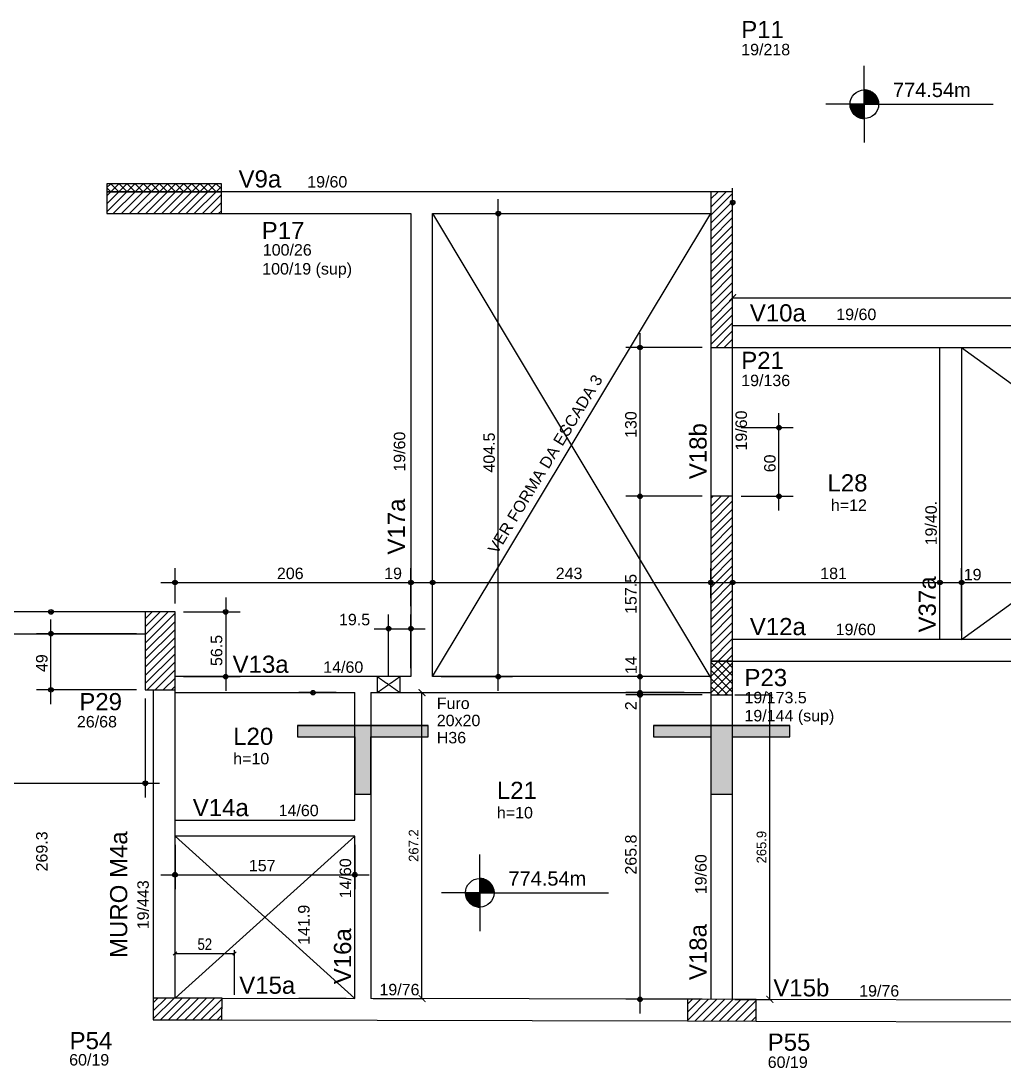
# Model space of a CAD drawing. Header units: millimetres. Extents: x 1659 to 9159, y 667 to 9133.
# Drawn here: x 4172 to 5030, y 6429 to 7344 of the extents above; entities that cross this region are included whole.
import ezdxf

# ---------------------------------------------------------------- set-up
doc = ezdxf.new("R2010")
doc.units = ezdxf.units.MM
doc.linetypes.add('ESTILO_TQS_0001', pattern=[1, 0.7, -0.3])
for name, color, linetype in [('00 - FELIPE', 2, 'Continuous'), ('1', 1, 'Continuous'), ('10', 10, 'Continuous'), ('2', 2, 'Continuous'), ('3', 3, 'Continuous'), ('4', 4, 'Continuous'), ('6', 6, 'Continuous'), ('Painéis', 200, 'Continuous')]:
    doc.layers.add(name, color=color, linetype=linetype)
doc.styles.add('COTA TECNICA', font='techl___.ttf', dxfattribs={"height": 10})
doc.styles.add('ROMAS860', font='ROMAS860.SHX')
doc.styles.get("Standard").update_dxf_attribs({"font": 'arial.ttf'})
doc.dimstyles.new('cota', dxfattribs={"dimtxt": 8.5, "dimasz": 6, "dimexe": 2, "dimexo": 2, "dimgap": 3, "dimtad": 1, "dimdec": 1, "dimzin": 9, "dimdsep": 46, "dimtxsty": 'ROMAS860', "dimblk": 'ARCHTICK', "dimcen": 0.09, "dimclrd": 241, "dimclre": 241, "dimclrt": 2, "dimadec": 0, "dimazin": 2, "dimtfac": 1, "dimtdec": 1, "dimtix": 1, "dimtmove": 0, "dimatfit": 2, "dimfxl": 0, "dimtolj": 1, "dimtzin": 0, "dimlwd": -1, "dimlwe": -1, "dimarcsym": 0})
doc.dimstyles.new('PAINEL', dxfattribs={"dimtxt": 10, "dimasz": 3, "dimexe": 3, "dimexo": 3, "dimgap": 3, "dimtad": 1, "dimdec": 1, "dimzin": 12, "dimdsep": 46, "dimtxsty": 'COTA TECNICA', "dimblk1": 'OBLIQUE', "dimblk2": 'OBLIQUE', "dimsah": 1, "dimcen": 0.9, "dimclrd": 4, "dimclre": 4, "dimclrt": 240, "dimadec": 1, "dimazin": 3, "dimtfac": 1, "dimtdec": 1, "dimtmove": 0, "dimatfit": 3, "dimfxl": 0, "dimtolj": 1, "dimtzin": 12, "dimarcsym": 0})

# ---------------------------------------------------------------- blocks, each defined once
blk = doc.blocks.new('_Oblique')
at = {"color": 0, "linetype": 'ByBlock', "lineweight": -2}
blk.add_line((-0.5, -0.5), (0.5, 0.5), dxfattribs=at)
blk = doc.blocks.new('*D201')
at = {"layer": 'Defpoints', "color": 0}
for p in [(4358.22, 6529.31), (4306.17, 6490.41), (4358.22, 6490.31)]:
    blk.add_point(p, dxfattribs=at)
at = {"layer": 'Painéis', "color": 4, "lineweight": -2}
for p, q in [((4306.17, 6493.41), (4306.17, 6532.31)), ((4358.22, 6493.31), (4358.22, 6532.31)), ((4306.17, 6529.31), (4358.22, 6529.31))]:
    blk.add_line(p, q, dxfattribs=at)
at = {"layer": 'Painéis', "color": 4, "lineweight": -2, "xscale": 3, "yscale": 3, "zscale": 3, "rotation": 180}
blk.add_blockref('_Oblique', (4306.17, 6529.31), dxfattribs=at)
at = {"layer": 'Painéis', "color": 4, "lineweight": -2, "xscale": 3, "yscale": 3, "zscale": 3}
blk.add_blockref('_Oblique', (4358.22, 6529.31), dxfattribs=at)
at = {"layer": 'Painéis', "color": 240, "insert": (4332.19, 6537.42), "char_height": 10, "attachment_point": 5, "style": 'COTA TECNICA'}
blk.add_mtext('\\A1;52', dxfattribs=at)
blk = doc.blocks.new('_ArchTick')
at = {"color": 0, "linetype": 'ByBlock', "const_width": 0.15}
blk.add_lwpolyline([(-0.5, -0.5), (0.5, 0.5)], dxfattribs=at)
blk = doc.blocks.new('*D217')
at = {"layer": '00 - FELIPE', "color": 241}
for p, q in [((4793.17, 7079.72), (4793.17, 7104.23)), ((4793.17, 7102.23), (5336.17, 7102.23)), ((5336.17, 7079.46), (5336.17, 7104.23))]:
    blk.add_line(p, q, dxfattribs=at)
at = {"layer": 'Defpoints', "color": 0}
for p in [(5336.17, 7102.23), (4793.17, 7077.72), (5336.17, 7077.46)]:
    blk.add_point(p, dxfattribs=at)
at = {"layer": '00 - FELIPE', "color": 241, "xscale": 6, "yscale": 6, "zscale": 6, "rotation": 180}
blk.add_blockref('_ArchTick', (4793.17, 7102.23), dxfattribs=at)
at = {"layer": '00 - FELIPE', "color": 241, "xscale": 6, "yscale": 6, "zscale": 6}
blk.add_blockref('_ArchTick', (5336.17, 7102.23), dxfattribs=at)
at = {"layer": '00 - FELIPE', "color": 2, "insert": (5064.67, 7109.48), "char_height": 8.5, "attachment_point": 5, "style": 'ROMAS860'}
blk.add_mtext('\\A1;543', dxfattribs=at)
blk = doc.blocks.new('*D222')
at = {"layer": '00 - FELIPE', "color": 241}
for p, q in [((4479.18, 6757.22), (4523.87, 6757.22)), ((4521.87, 6490.02), (4521.87, 6757.22)), ((4479.18, 6490.02), (4523.87, 6490.02))]:
    blk.add_line(p, q, dxfattribs=at)
at = {"layer": 'Defpoints', "color": 0}
for p in [(4477.18, 6757.22), (4521.87, 6757.22), (4477.18, 6490.02)]:
    blk.add_point(p, dxfattribs=at)
at = {"layer": '00 - FELIPE', "color": 241, "xscale": 6, "yscale": 6, "zscale": 6}
for p, rotation in [((4521.87, 6757.22), 90), ((4521.87, 6490.02), 270)]:
    blk.add_blockref('_ArchTick', p, dxfattribs=dict(at, rotation=rotation))
at = {"layer": '00 - FELIPE', "color": 2, "insert": (4514.62, 6623.62), "char_height": 8.5, "attachment_point": 5, "rotation": 90, "style": 'ROMAS860'}
blk.add_mtext('\\A1;267.2', dxfattribs=at)
blk = doc.blocks.new('*D224')
at = {"layer": '00 - FELIPE', "color": 241}
for p, q in [((4795.17, 6755.22), (4827.65, 6755.22)), ((4825.65, 6489.33), (4825.65, 6755.22)), ((4795.17, 6489.33), (4827.65, 6489.33))]:
    blk.add_line(p, q, dxfattribs=at)
at = {"layer": 'Defpoints', "color": 0}
for p in [(4793.17, 6755.22), (4825.65, 6755.22), (4793.17, 6489.33)]:
    blk.add_point(p, dxfattribs=at)
at = {"layer": '00 - FELIPE', "color": 241, "xscale": 6, "yscale": 6, "zscale": 6}
for p, rotation in [((4825.65, 6755.22), 90), ((4825.65, 6489.33), 270)]:
    blk.add_blockref('_ArchTick', p, dxfattribs=dict(at, rotation=rotation))
at = {"layer": '00 - FELIPE', "color": 2, "insert": (4818.4, 6622.28), "char_height": 8.5, "attachment_point": 5, "rotation": 90, "style": 'ROMAS860'}
blk.add_mtext('\\A1;265.9', dxfattribs=at)

msp = doc.modelspace()

# ---------------------------------------------------------------- linework, layer by layer
at = {"layer": '1', "linetype": 'Continuous'}
for p, q in [((4908.16, 7271.22), (4908.16, 7304.78)), ((4908.16, 7283.72), (4908.16, 7258.72)), ((4908.16, 7283.12), (4912, 7283.12)), ((4908.16, 7282.32), (4913.9, 7282.32)), ((4908.16, 7281.53), (4915.23, 7281.53)), ((4908.16, 7280.74), (4916.27, 7280.74)), ((4908.16, 7279.95), (4917.11, 7279.95)), ((4908.16, 7279.15), (4917.82, 7279.15)), ((4908.16, 7278.36), (4918.43, 7278.36)), ((4908.16, 7277.57), (4918.94, 7277.57)), ((4908.16, 7276.77), (4919.36, 7276.77)), ((4908.16, 7275.98), (4919.72, 7275.98)), ((4908.16, 7275.19), (4920.02, 7275.19)), ((4908.16, 7274.4), (4920.25, 7274.4)), ((4908.16, 7273.6), (4920.44, 7273.6)), ((4908.16, 7272.81), (4920.56, 7272.81)), ((4908.16, 7272.02), (4920.64, 7272.02)), ((4908.16, 7271.22), (4874.61, 7271.22)), ((4895.66, 7271.22), (4920.66, 7271.22)), ((4908.16, 7270.43), (4895.66, 7270.43)), ((4908.16, 7269.64), (4895.76, 7269.64)), ((4908.16, 7268.85), (4895.89, 7268.85)), ((4908.16, 7268.05), (4896.07, 7268.05)), ((4908.16, 7267.26), (4896.31, 7267.26)), ((4908.16, 7266.47), (4896.6, 7266.47)), ((4908.16, 7265.67), (4896.96, 7265.67)), ((4908.16, 7264.88), (4897.39, 7264.88)), ((4908.16, 7264.09), (4897.9, 7264.09)), ((4908.16, 7263.3), (4898.5, 7263.3)), ((4908.16, 7262.5), (4899.21, 7262.5)), ((4908.16, 7271.22), (5020.66, 7271.22)), ((4908.16, 7271.22), (4908.16, 7237.67)), ((4908.16, 7261.71), (4900.06, 7261.71)), ((4908.16, 7260.92), (4901.09, 7260.92)), ((4908.16, 7260.12), (4902.42, 7260.12)), ((4908.16, 7259.33), (4904.31, 7259.33)), ((4246.67, 7198.4), (4250, 7201.72)), ((4246.67, 7201.72), (4246.67, 7201.72)), ((4246.67, 7201.72), (4246.67, 7201.72)), ((4246.67, 7201.72), (4246.67, 7201.72)), ((4246.67, 7201.72), (4246.67, 7201.72)), ((4246.67, 7201.72), (4246.67, 7201.72)), ((4246.67, 7201.72), (4246.67, 7201.72)), ((4246.67, 7201.72), (4246.67, 7201.72)), ((4250.07, 7194.72), (4257.07, 7201.72)), ((4250.23, 7201.72), (4257.23, 7194.72)), ((4257.14, 7194.72), (4264.14, 7201.72)), ((4257.3, 7201.72), (4264.3, 7194.72)), ((4264.21, 7194.72), (4271.21, 7201.72)), ((4264.38, 7201.72), (4271.38, 7194.72)), ((4271.28, 7194.72), (4278.28, 7201.72)), ((4271.45, 7201.72), (4278.45, 7194.72)), ((4278.35, 7194.72), (4285.35, 7201.72)), ((4278.52, 7201.72), (4285.52, 7194.72)), ((4285.42, 7194.72), (4292.42, 7201.72)), ((4285.59, 7201.72), (4292.59, 7194.72)), ((4292.49, 7194.72), (4299.49, 7201.72)), ((4292.66, 7201.72), (4299.66, 7194.72)), ((4299.56, 7194.72), (4306.56, 7201.72)), ((4299.73, 7201.72), (4306.73, 7194.72)), ((4306.64, 7194.72), (4313.64, 7201.72)), ((4306.8, 7201.72), (4313.8, 7194.72)), ((4313.71, 7194.72), (4320.71, 7201.72)), ((4313.87, 7201.72), (4320.87, 7194.72)), ((4320.78, 7194.72), (4327.78, 7201.72)), ((4320.94, 7201.72), (4327.94, 7194.72)), ((4327.85, 7194.72), (4334.85, 7201.72)), ((4328.02, 7201.72), (4335.02, 7194.72)), ((4334.92, 7194.72), (4341.92, 7201.72)), ((4335.09, 7201.72), (4342.09, 7194.72)), ((4341.99, 7194.72), (4346.67, 7199.41)), ((4342.16, 7201.72), (4346.67, 7197.21)), ((4346.67, 7201.72), (4346.67, 7201.72)), ((4346.67, 7201.72), (4346.67, 7201.72)), ((4246.67, 7198.21), (4250.16, 7194.72)), ((4246.67, 7177.19), (4264.21, 7194.72)), ((4246.67, 7184.26), (4257.14, 7194.72)), ((4246.67, 7191.33), (4250.07, 7194.72)), ((4252.28, 7175.72), (4271.28, 7194.72)), ((4259.35, 7175.72), (4278.35, 7194.72)), ((4266.42, 7175.72), (4285.42, 7194.72)), ((4273.49, 7175.72), (4292.49, 7194.72)), ((4280.56, 7175.72), (4299.56, 7194.72)), ((4287.64, 7175.72), (4306.64, 7194.72)), ((4294.71, 7175.72), (4313.71, 7194.72)), ((4301.78, 7175.72), (4320.78, 7194.72)), ((4308.85, 7175.72), (4327.85, 7194.72)), ((4315.92, 7175.72), (4334.92, 7194.72)), ((4322.99, 7175.72), (4341.99, 7194.72)), ((4330.06, 7175.72), (4346.67, 7192.33)), ((4774.17, 7181.42), (4787.47, 7194.72)), ((4774.17, 7188.5), (4780.4, 7194.72)), ((4774.17, 7194.72), (4774.17, 7194.72)), ((4774.17, 7194.72), (4774.17, 7194.72)), ((4774.17, 7194.72), (4774.17, 7194.72)), ((4774.17, 7174.35), (4793.17, 7193.35)), ((4793.17, 7147.59), (4793.17, 7197.79)), ((4793.17, 7194.72), (4793.17, 7194.72)), ((4793.17, 7194.72), (4793.17, 7194.72)), ((4296.67, 7185.22), (4296.67, 7185.22)), ((4337.13, 7175.72), (4346.67, 7185.26)), ((4588.48, 6758.72), (4588.48, 7188.22)), ((4774.17, 7167.28), (4793.17, 7186.28)), ((4246.67, 7175.72), (4246.67, 7175.72)), ((4246.67, 7175.72), (4246.67, 7175.72)), ((4344.2, 7175.72), (4346.67, 7178.19)), ((4346.67, 7175.72), (4346.67, 7175.72)), ((4512.18, 7175.72), (4512.18, 7175.72)), ((4512.18, 7175.72), (4512.18, 7175.72)), ((4531.18, 7175.72), (4531.18, 7175.72)), ((4531.18, 7175.72), (4531.18, 7175.72)), ((4531.18, 7175.72), (4531.18, 7175.72)), ((4538.68, 7175.72), (4600.98, 7175.72)), ((4774.17, 7160.21), (4793.17, 7179.21)), ((4774.17, 7153.14), (4793.17, 7172.14)), ((4774.17, 7146.07), (4793.17, 7165.07)), ((4774.17, 7139), (4793.17, 7158)), ((4774.17, 7131.93), (4793.17, 7150.93)), ((4774.17, 7124.86), (4793.17, 7143.86)), ((4774.17, 7117.79), (4793.17, 7136.79)), ((4793.17, 7140.09), (4793.17, 7140.09)), ((4774.17, 7110.71), (4793.17, 7129.71)), ((4783.67, 7126.72), (4783.67, 7126.72)), ((4774.17, 7103.64), (4793.17, 7122.64)), ((4774.17, 7096.57), (4793.17, 7115.57)), ((4774.17, 7089.5), (4793.17, 7108.5)), ((4774.17, 7082.43), (4793.17, 7101.43)), ((4774.17, 7075.36), (4793.17, 7094.36)), ((4774.17, 7068.29), (4793.17, 7087.29)), ((4774.17, 7061.22), (4793.17, 7080.22)), ((4712.27, 6916.22), (4712.27, 7071.22)), ((4778.75, 7058.72), (4793.17, 7073.15)), ((4785.82, 7058.72), (4793.17, 7066.07)), ((4766.67, 7058.72), (4699.77, 7058.72)), ((4766.67, 7058.72), (4699.77, 7058.72)), ((4774.17, 7058.72), (4774.17, 7058.72)), ((4774.17, 7058.72), (4774.17, 7058.72)), ((4792.89, 7058.72), (4793.17, 7059)), ((4833.65, 6916.22), (4833.65, 7001.22)), ((4793.17, 6988.72), (4793.17, 6988.72)), ((4800.67, 6988.72), (4846.15, 6988.72)), ((4712.27, 6758.72), (4712.27, 6941.22)), ((4766.67, 6928.72), (4699.77, 6928.72)), ((4766.67, 6928.72), (4699.77, 6928.72)), ((4774.17, 6912.73), (4790.17, 6928.72)), ((4774.17, 6919.8), (4783.1, 6928.72)), ((4774.17, 6926.87), (4776.03, 6928.72)), ((4774.17, 6928.72), (4774.17, 6928.72)), ((4774.17, 6928.72), (4774.17, 6928.72)), ((4774.17, 6905.66), (4793.17, 6924.66)), ((4793.17, 6928.72), (4793.17, 6928.72)), ((4800.67, 6928.72), (4846.15, 6928.72)), ((4774.17, 6898.59), (4793.17, 6917.59)), ((4774.17, 6891.52), (4793.17, 6910.52)), ((4774.17, 6884.44), (4793.17, 6903.44)), ((4774.17, 6877.37), (4793.17, 6896.37)), ((4774.17, 6870.3), (4793.17, 6889.3)), ((4774.17, 6863.23), (4793.17, 6882.23)), ((4774.17, 6856.16), (4793.17, 6875.16)), ((4306.17, 6835.23), (4306.17, 6865.92)), ((4512.18, 6832.86), (4512.18, 6865.92)), ((4512.18, 6832.86), (4512.18, 6865.92)), ((4531.18, 6852.89), (4531.18, 6865.92)), ((4531.18, 6852.89), (4531.18, 6865.92)), ((4774.17, 6849.09), (4793.17, 6868.09)), ((4774.17, 6839.76), (4774.17, 6865.92)), ((4774.17, 6842.02), (4793.17, 6861.02)), ((4793.17, 6811.22), (4793.17, 6865.92)), ((4974.17, 6811.22), (4974.17, 6865.92)), ((4974.17, 6811.22), (4974.17, 6865.92)), ((4993.17, 6811.22), (4993.17, 6865.92)), ((4993.17, 6811.22), (4993.17, 6865.92)), ((4293.67, 6853.42), (4524.68, 6853.42)), ((4499.68, 6853.42), (4543.68, 6853.42)), ((4518.68, 6853.42), (4786.67, 6853.42)), ((4774.17, 6834.95), (4793.17, 6853.95)), ((4780.67, 6853.42), (4986.67, 6853.42)), ((4783.67, 6856.72), (4783.67, 6856.72)), ((4961.67, 6853.42), (5005.67, 6853.42)), ((4980.67, 6853.42), (5355.67, 6853.42)), ((4531.18, 6845.39), (4531.18, 6845.39)), ((4531.18, 6845.39), (4531.18, 6845.39)), ((4774.17, 6827.88), (4793.17, 6846.88)), ((4350.45, 6840.23), (4350.45, 6758.72)), ((4774.17, 6820.8), (4793.17, 6839.8)), ((4774.17, 6813.73), (4793.17, 6832.73)), ((4272.67, 6827.73), (4185.32, 6827.73)), ((4280.17, 6807.63), (4300.26, 6827.73)), ((4280.17, 6814.7), (4293.19, 6827.73)), ((4280.17, 6821.78), (4286.12, 6827.73)), ((4280.17, 6827.73), (4280.17, 6827.73)), ((4280.17, 6800.56), (4306.17, 6826.56)), ((4306.17, 6827.73), (4306.17, 6827.73)), ((4306.17, 6827.73), (4306.17, 6827.73)), ((4313.67, 6827.73), (4362.95, 6827.73)), ((4492.72, 6771.72), (4492.72, 6825.58)), ((4512.18, 6778.72), (4512.18, 6825.58)), ((4512.18, 6825.36), (4512.18, 6825.36)), ((4512.18, 6825.36), (4512.18, 6825.36)), ((4774.17, 6832.26), (4774.17, 6832.26)), ((4774.17, 6806.66), (4793.17, 6825.66)), ((4197.82, 6747.23), (4197.82, 6821.22)), ((4280.17, 6793.49), (4306.17, 6819.49)), ((4774.17, 6799.59), (4793.17, 6818.59)), ((4272.67, 6808.72), (4185.32, 6808.72)), ((4280.17, 6786.42), (4306.17, 6812.42)), ((4280.17, 6808.72), (4280.17, 6808.72)), ((4280.17, 6779.35), (4306.17, 6805.35)), ((4480.22, 6813.08), (4524.68, 6813.08)), ((4774.17, 6792.52), (4793.17, 6811.52)), ((4280.17, 6772.28), (4306.17, 6798.28)), ((4774.17, 6785.45), (4793.17, 6804.45)), ((4780.52, 6784.72), (4793.17, 6797.38)), ((4793.17, 6803.72), (4793.17, 6803.72)), ((4974.17, 6803.72), (4974.17, 6803.72)), ((4974.17, 6803.72), (4974.17, 6803.72)), ((4993.17, 6803.72), (4993.17, 6803.72)), ((4993.17, 6803.72), (4993.17, 6803.72)), ((4280.17, 6765.21), (4306.17, 6791.21)), ((4296.67, 6793.73), (4296.67, 6793.73)), ((4787.59, 6784.72), (4793.17, 6790.31)), ((4281.76, 6759.73), (4306.17, 6784.14)), ((4712.27, 6744.72), (4712.27, 6783.72)), ((4774.17, 6771.31), (4787.59, 6784.72)), ((4774.17, 6778.38), (4780.52, 6784.72)), ((4774.17, 6783.85), (4793.17, 6764.85)), ((4774.17, 6764.24), (4793.17, 6783.24)), ((4780.37, 6784.72), (4793.17, 6771.92)), ((4787.44, 6784.72), (4793.17, 6778.99)), ((4288.83, 6759.73), (4306.17, 6777.07)), ((4295.9, 6759.73), (4306.17, 6769.99)), ((4306.17, 6771.22), (4306.17, 6771.22)), ((4313.67, 6771.22), (4362.95, 6771.22)), ((4512.18, 6771.22), (4512.18, 6771.22)), ((4531.18, 6771.22), (4531.18, 6771.22)), ((4538.68, 6771.22), (4600.98, 6771.22)), ((4723.35, 6771.22), (4699.77, 6771.22)), ((4723.35, 6771.22), (4699.77, 6771.22)), ((4712.27, 6742.72), (4712.27, 6769.72)), ((4730.85, 6771.22), (4730.85, 6771.22)), ((4730.85, 6771.22), (4730.85, 6771.22)), ((4774.17, 6776.78), (4793.17, 6757.78)), ((4774.17, 6757.17), (4793.17, 6776.17)), ((4774.17, 6769.71), (4788.66, 6755.22)), ((4779.3, 6755.22), (4793.17, 6769.09)), ((4272.67, 6759.73), (4185.32, 6759.73)), ((4272.67, 6759.73), (4185.32, 6759.73)), ((4280.17, 6759.73), (4280.17, 6759.73)), ((4280.17, 6759.73), (4280.17, 6759.73)), ((4280.17, 6759.73), (4280.17, 6759.73)), ((4302.97, 6759.73), (4306.17, 6762.92)), ((4492.72, 6764.22), (4492.72, 6764.22)), ((4712.27, 6476.87), (4712.27, 6767.72)), ((4774.17, 6762.64), (4781.59, 6755.22)), ((4786.37, 6755.22), (4793.17, 6762.02)), ((4280.17, 6752.23), (4280.17, 6665.6)), ((4446.96, 6757.22), (4414.2, 6757.22)), ((4454.46, 6757.22), (4454.46, 6757.22)), ((4743.98, 6757.22), (4699.77, 6757.22)), ((4750.96, 6757.22), (4699.77, 6757.22)), ((4766.67, 6755.22), (4699.77, 6755.22)), ((4766.67, 6755.22), (4699.77, 6755.22)), ((4751.48, 6757.22), (4751.48, 6757.22)), ((4758.46, 6757.22), (4758.46, 6757.22)), ((4774.17, 6755.57), (4774.52, 6755.22)), ((4774.17, 6755.22), (4774.17, 6755.22)), ((4774.17, 6755.22), (4774.17, 6755.22)), ((3810.17, 6678.1), (4292.67, 6678.1)), ((4306.17, 6631.9), (4306.17, 6631.9)), ((4306.17, 6624.4), (4306.17, 6585.66)), ((4572.35, 6582.4), (4572.35, 6615.95)), ((4293.67, 6598.16), (4475.68, 6598.16)), ((4572.35, 6594.9), (4572.35, 6569.9)), ((4572.35, 6594.29), (4576.19, 6594.29)), ((4572.35, 6593.5), (4578.09, 6593.5)), ((4572.35, 6592.7), (4579.42, 6592.7)), ((4572.35, 6591.91), (4580.46, 6591.91)), ((4572.35, 6591.12), (4581.3, 6591.12)), ((4572.35, 6590.32), (4582.01, 6590.32)), ((4572.35, 6589.53), (4582.62, 6589.53)), ((4572.35, 6588.74), (4583.12, 6588.74)), ((4572.35, 6587.95), (4583.55, 6587.95)), ((4572.35, 6587.15), (4583.91, 6587.15)), ((4572.35, 6586.36), (4584.21, 6586.36)), ((4572.35, 6582.4), (4538.79, 6582.4)), ((4559.85, 6582.4), (4584.85, 6582.4)), ((4572.35, 6581.6), (4559.85, 6581.6)), ((4572.35, 6580.81), (4559.95, 6580.81)), ((4572.35, 6580.02), (4560.08, 6580.02)), ((4572.35, 6579.22), (4560.26, 6579.22)), ((4572.35, 6578.43), (4560.5, 6578.43)), ((4572.35, 6577.64), (4560.79, 6577.64)), ((4572.35, 6576.85), (4561.15, 6576.85)), ((4572.35, 6585.57), (4584.44, 6585.57)), ((4572.35, 6584.77), (4584.62, 6584.77)), ((4572.35, 6583.98), (4584.75, 6583.98)), ((4572.35, 6583.19), (4584.83, 6583.19)), ((4572.35, 6582.4), (4684.85, 6582.4)), ((4572.35, 6582.4), (4572.35, 6548.84)), ((4572.35, 6576.05), (4561.58, 6576.05)), ((4572.35, 6575.26), (4562.09, 6575.26)), ((4572.35, 6574.47), (4562.69, 6574.47)), ((4572.35, 6573.68), (4563.4, 6573.68)), ((4572.35, 6572.88), (4564.25, 6572.88)), ((4572.35, 6572.09), (4565.28, 6572.09)), ((4572.35, 6571.3), (4566.6, 6571.3)), ((4572.35, 6570.5), (4568.5, 6570.5)), ((4287.17, 6490.45), (4287.17, 6490.45)), ((4287.17, 6490.45), (4287.17, 6490.45)), ((4287.17, 6472.27), (4305.4, 6490.41)), ((4287.19, 6479.34), (4298.33, 6490.43)), ((4287.21, 6486.41), (4291.25, 6490.44)), ((4293.42, 6471.44), (4312.47, 6490.39)), ((4300.49, 6471.42), (4319.54, 6490.38)), ((4307.56, 6471.4), (4326.61, 6490.36)), ((4314.64, 6471.39), (4333.68, 6490.34)), ((4321.71, 6471.37), (4340.75, 6490.33)), ((4328.78, 6471.35), (4347.21, 6489.7)), ((4463.18, 6490.05), (4463.18, 6490.05)), ((4766.67, 6489.37), (4699.77, 6489.37)), ((4753.63, 6470.92), (4772.17, 6489.38)), ((4753.65, 6477.99), (4765.1, 6489.39)), ((4753.66, 6485.06), (4758.03, 6489.41)), ((4760.2, 6470.4), (4779.24, 6489.36)), ((4767.27, 6470.39), (4786.31, 6489.34)), ((4774.17, 6489.37), (4774.17, 6489.37)), ((4774.34, 6470.37), (4793.39, 6489.32)), ((4781.41, 6470.35), (4800.46, 6489.31)), ((4788.48, 6470.34), (4807.53, 6489.29)), ((4795.55, 6470.32), (4813.67, 6488.35)), ((4317.19, 6480.88), (4317.19, 6480.88)), ((4335.85, 6471.34), (4347.2, 6482.63)), ((4783.65, 6479.85), (4783.65, 6479.85)), ((4802.62, 6470.3), (4813.65, 6481.28)), ((4287.17, 6471.45), (4287.17, 6471.45)), ((4287.17, 6471.45), (4287.17, 6471.45)), ((4342.92, 6471.32), (4347.18, 6475.56)), ((4347.17, 6471.31), (4347.17, 6471.31)), ((4347.17, 6471.31), (4347.17, 6471.31)), ((4753.63, 6470.33), (4753.63, 6470.33)), ((4753.63, 6470.33), (4753.63, 6470.33)), ((4809.7, 6470.29), (4813.64, 6474.21)), ((4813.63, 6470.19), (4813.63, 6470.19)), ((4813.63, 6470.19), (4813.63, 6470.19))]:
    msp.add_line(p, q, dxfattribs=at)
at = {"layer": '1', "color": 5, "linetype": 'Continuous'}
for p, q in [((4766.67, 7194.72), (4658.82, 7194.72)), ((4974.17, 6803.72), (4974.17, 7058.72)), ((4993.17, 7058.72), (4993.17, 6803.72)), ((4463.18, 6645.9), (4463.18, 6757.22)), ((4477.18, 6757.22), (4477.18, 6490.02)), ((4306.17, 6645.9), (4463.18, 6645.9)), ((4463.18, 6631.9), (4306.17, 6631.9)), ((4463.18, 6490.05), (4463.18, 6631.9)), ((4463.18, 6624.4), (4463.18, 6585.66)), ((4347.22, 6490.31), (4463.18, 6490.05)), ((4455.68, 6490.05), (4414.2, 6490.05))]:
    msp.add_line(p, q, dxfattribs=at)
at = {"layer": '1', "linetype": 'Continuous'}
for points in [[(4908.16, 7283.72), (4908.16, 7271.22), (4920.66, 7271.22), (4920.66, 7271.68), (4920.6, 7272.47), (4920.5, 7273.26), (4920.33, 7274.08), (4920.14, 7274.81), (4919.86, 7275.64), (4919.52, 7276.44), (4919.14, 7277.2), (4918.67, 7278), (4918.09, 7278.82), (4917.39, 7279.65), (4916.8, 7280.26), (4916.01, 7280.96), (4915.47, 7281.37), (4914.88, 7281.76), (4914.18, 7282.18), (4913.47, 7282.54), (4912.39, 7282.99), (4911.4, 7283.3), (4910.61, 7283.48), (4909.64, 7283.64), (4908.86, 7283.7), (4908.16, 7283.72)], [(4908.16, 7258.72), (4908.16, 7271.22), (4895.66, 7271.22), (4895.67, 7270.77), (4895.73, 7269.98), (4895.83, 7269.19), (4895.99, 7268.37), (4896.19, 7267.63), (4896.47, 7266.81), (4896.8, 7266.01), (4897.18, 7265.25), (4897.66, 7264.45), (4898.23, 7263.63), (4898.93, 7262.79), (4899.53, 7262.19), (4900.32, 7261.49), (4900.86, 7261.08), (4901.44, 7260.68), (4902.15, 7260.26), (4902.86, 7259.91), (4903.94, 7259.46), (4904.93, 7259.15), (4905.72, 7258.97), (4906.68, 7258.81), (4907.46, 7258.74), (4908.16, 7258.72)], [(4280.17, 6827.72), (3822.67, 6827.72)], [(3822.67, 6808.72), (4280.17, 6808.72)], [(4287.17, 6759.73), (4287.17, 6490.45)], [(4306.17, 6490.41), (4306.17, 6759.73)], [(4572.35, 6594.9), (4572.35, 6582.4), (4584.85, 6582.4), (4584.84, 6582.85), (4584.79, 6583.64), (4584.69, 6584.43), (4584.52, 6585.25), (4584.33, 6585.99), (4584.05, 6586.81), (4583.71, 6587.61), (4583.33, 6588.37), (4582.86, 6589.17), (4582.28, 6589.99), (4581.58, 6590.83), (4580.99, 6591.43), (4580.2, 6592.13), (4579.66, 6592.54), (4579.07, 6592.94), (4578.37, 6593.36), (4577.66, 6593.71), (4576.58, 6594.16), (4575.59, 6594.47), (4574.8, 6594.65), (4573.83, 6594.81), (4573.05, 6594.88), (4572.35, 6594.9)], [(4572.35, 6569.9), (4572.35, 6582.4), (4559.85, 6582.4), (4559.86, 6581.94), (4559.91, 6581.15), (4560.02, 6580.36), (4560.18, 6579.54), (4560.38, 6578.81), (4560.66, 6577.98), (4560.99, 6577.18), (4561.37, 6576.42), (4561.85, 6575.62), (4562.42, 6574.8), (4563.12, 6573.97), (4563.72, 6573.36), (4564.51, 6572.66), (4565.05, 6572.25), (4565.63, 6571.86), (4566.34, 6571.44), (4567.05, 6571.08), (4568.13, 6570.63), (4569.12, 6570.32), (4569.91, 6570.14), (4570.87, 6569.98), (4571.65, 6569.92), (4572.35, 6569.9)]]:
    msp.add_lwpolyline(points, dxfattribs=at)
at = {"layer": '1', "color": 5, "linetype": 'Continuous'}
for points in [[(4521.68, 7194.72), (4346.67, 7194.72)], [(4774.17, 7194.72), (4521.68, 7194.72)], [(4346.67, 7175.72), (4512.18, 7175.72)], [(4512.18, 7175.72), (4512.18, 6771.22)], [(4531.18, 7175.72), (4774.17, 7175.72)], [(4531.18, 6771.22), (4531.18, 7175.72)], [(5336.17, 7077.72), (4793.17, 7077.72)], [(4774.17, 7058.72), (4774.17, 6928.72)], [(4793.17, 6928.72), (4793.17, 7058.72)], [(4793.17, 7058.72), (5336.17, 7058.72)], [(5343.17, 6803.72), (4793.17, 6803.72)], [(4793.17, 6784.72), (5343.17, 6784.72)], [(4512.18, 6771.22), (4306.17, 6771.22)], [(4774.17, 6771.22), (4531.18, 6771.22)], [(4306.17, 6757.22), (4463.18, 6757.22)], [(4477.18, 6757.22), (4774.17, 6757.22)], [(4774.17, 6755.22), (4774.17, 6489.37)], [(4793.17, 6489.33), (4793.17, 6755.22)], [(4753.67, 6489.42), (4477.18, 6490.01)], [(5302.18, 6487.96), (4813.67, 6489.28)], [(4347.17, 6471.31), (4753.63, 6470.42)], [(4813.63, 6470.28), (5302.13, 6468.96)]]:
    msp.add_lwpolyline(points, dxfattribs=at)
at = {"layer": '1', "linetype": 'ESTILO_TQS_0001'}
msp.add_lwpolyline([(4492.72, 6764.22), (4482.72, 6757.22), (4502.72, 6757.22), (4492.72, 6764.22), (4502.72, 6757.22), (4502.72, 6771.22), (4492.72, 6764.22), (4502.72, 6771.22), (4482.72, 6771.22), (4492.72, 6764.22), (4482.72, 6771.22), (4482.72, 6757.22), (4492.72, 6764.22)], dxfattribs=at)
at = {"layer": '1', "linetype": 'Continuous'}
for centre, radius in [((4908.16, 7271.22), 12.5), ((4793.17, 7185.29), 2), ((4793.17, 7185.29), 1), ((4588.48, 7175.72), 2), ((4588.48, 7175.72), 1), ((4712.27, 7058.72), 2), ((4712.27, 7058.72), 2), ((4712.27, 7058.72), 1), ((4712.27, 7058.72), 1), ((4833.65, 6988.72), 2), ((4833.65, 6988.72), 1), ((4712.27, 6928.72), 2), ((4712.27, 6928.72), 2), ((4712.27, 6928.72), 1), ((4712.27, 6928.72), 1), ((4833.65, 6928.72), 2), ((4833.65, 6928.72), 1), ((4306.17, 6853.42), 2), ((4306.17, 6853.42), 1), ((4512.18, 6853.42), 2), ((4512.18, 6853.42), 2), ((4512.18, 6853.42), 1), ((4512.18, 6853.42), 1), ((4531.18, 6853.42), 2), ((4531.18, 6853.42), 2), ((4531.18, 6853.42), 1), ((4531.18, 6853.42), 1), ((4774.17, 6853.42), 2), ((4774.17, 6853.42), 1), ((4793.17, 6853.42), 2), ((4793.17, 6853.42), 1), ((4974.17, 6853.42), 2), ((4974.17, 6853.42), 2), ((4974.17, 6853.42), 1), ((4974.17, 6853.42), 1), ((4993.17, 6853.42), 2), ((4993.17, 6853.42), 2), ((4993.17, 6853.42), 1), ((4993.17, 6853.42), 1), ((4197.82, 6827.73), 2), ((4197.82, 6827.73), 1), ((4350.45, 6827.73), 2), ((4350.45, 6827.73), 1), ((4492.72, 6813.08), 2), ((4512.18, 6813.08), 2), ((4197.82, 6808.72), 2), ((4197.82, 6808.72), 1), ((4492.72, 6813.08), 1), ((4512.18, 6813.08), 1), ((4350.45, 6771.22), 2), ((4350.45, 6771.22), 1), ((4588.48, 6771.22), 2), ((4588.48, 6771.22), 1), ((4712.27, 6771.22), 2), ((4712.27, 6771.22), 2), ((4712.27, 6771.22), 1), ((4712.27, 6771.22), 1), ((4197.82, 6759.73), 2), ((4197.82, 6759.73), 2), ((4197.82, 6759.73), 1), ((4197.82, 6759.73), 1), ((4426.7, 6757.22), 2), ((4426.7, 6757.22), 1), ((4712.27, 6757.22), 2), ((4712.27, 6757.22), 2), ((4712.27, 6755.22), 2), ((4712.27, 6755.22), 2), ((4712.27, 6757.22), 1), ((4712.27, 6757.22), 1), ((4712.27, 6755.22), 1), ((4712.27, 6755.22), 1), ((4280.17, 6678.1), 2), ((4280.17, 6678.1), 1), ((4306.17, 6598.16), 2), ((4306.17, 6598.16), 1), ((4463.18, 6598.16), 2), ((4463.18, 6598.16), 1), ((4572.35, 6582.4), 12.5), ((4712.27, 6489.37), 2), ((4712.27, 6489.37), 1)]:
    msp.add_circle(centre, radius, dxfattribs=at)
at = {"layer": '10', "linetype": 'Continuous'}
for points in [[(4413.18, 6718.56), (4463.18, 6718.56), (4463.18, 6668.56), (4477.18, 6668.56), (4477.18, 6718.56), (4527.18, 6718.56), (4527.18, 6728.56), (4413.18, 6728.56), (4413.18, 6718.56)], [(4724.17, 6718.56), (4774.17, 6718.56), (4774.17, 6668.56), (4793.17, 6668.56), (4793.17, 6718.56), (4843.17, 6718.56), (4843.17, 6728.56), (4724.17, 6728.56), (4724.17, 6718.56)]]:
    msp.add_lwpolyline(points, dxfattribs=at)
at = {"layer": '2', "linetype": 'Continuous'}
for p, q in [((4531.18, 6771.22), (4774.17, 7175.72)), ((4531.18, 7175.72), (4774.17, 6769.97)), ((4993.17, 6803.72), (5343.17, 7058.72)), ((4993.17, 7058.72), (5343.17, 6803.72)), ((4306.17, 6631.9), (4463.18, 6490.05)), ((4306.17, 6490.41), (4463.18, 6631.9))]:
    msp.add_line(p, q, dxfattribs=at)
at = {"layer": '6', "linetype": 'Continuous'}
for p, q in [((4413.18, 6728.56), (4527.18, 6728.56)), ((4724.17, 6728.56), (4843.17, 6728.56)), ((4413.18, 6718.56), (4463.18, 6718.56)), ((4463.18, 6718.56), (4463.18, 6668.56)), ((4477.18, 6668.56), (4477.18, 6718.56)), ((4477.18, 6718.56), (4527.18, 6718.56)), ((4724.17, 6718.56), (4774.17, 6718.56)), ((4774.17, 6718.56), (4774.17, 6668.56)), ((4793.17, 6668.56), (4793.17, 6718.56)), ((4793.17, 6718.56), (4843.17, 6718.56)), ((4463.18, 6668.56), (4477.18, 6668.56)), ((4774.17, 6668.56), (4793.17, 6668.56))]:
    msp.add_line(p, q, dxfattribs=at)
for points in [[(4246.67, 7201.72), (4246.67, 7194.72), (4346.67, 7194.72), (4346.67, 7201.72), (4246.67, 7201.72)], [(4246.67, 7175.72), (4346.67, 7175.72), (4346.67, 7194.72), (4246.67, 7194.72), (4246.67, 7175.72)], [(4774.17, 7058.72), (4793.17, 7058.72), (4793.17, 7194.72), (4774.17, 7194.72), (4774.17, 7058.72)], [(4774.17, 6784.72), (4793.17, 6784.72), (4793.17, 6928.72), (4774.17, 6928.72), (4774.17, 6784.72)], [(4280.17, 6759.73), (4306.17, 6759.73), (4306.17, 6827.73), (4280.17, 6827.73), (4280.17, 6759.73)], [(4774.17, 6784.72), (4774.17, 6755.22), (4793.17, 6755.22), (4793.17, 6784.72), (4774.17, 6784.72)], [(4287.17, 6471.45), (4347.17, 6471.31), (4347.22, 6490.31), (4287.22, 6490.45), (4287.17, 6471.45)], [(4753.63, 6470.42), (4813.63, 6470.28), (4813.67, 6489.28), (4753.67, 6489.42), (4753.63, 6470.42)]]:
    msp.add_lwpolyline(points, dxfattribs=at)
for points in [[(4413.18, 6728.56), (4413.18, 6718.56), (4463.18, 6718.56)], [(4413.18, 6728.56), (4463.18, 6718.56), (4527.18, 6728.56)], [(4463.18, 6718.56), (4477.18, 6718.56), (4527.18, 6728.56)], [(4477.18, 6718.56), (4527.18, 6718.56), (4527.18, 6728.56)], [(4724.17, 6728.56), (4724.17, 6718.56), (4774.17, 6718.56)], [(4724.17, 6728.56), (4774.17, 6718.56), (4843.17, 6728.56)], [(4774.17, 6718.56), (4793.17, 6718.56), (4843.17, 6728.56)], [(4793.17, 6718.56), (4843.17, 6718.56), (4843.17, 6728.56)], [(4463.18, 6668.56), (4477.18, 6668.56), (4463.18, 6718.56)], [(4477.18, 6668.56), (4477.18, 6718.56), (4463.18, 6718.56)], [(4774.17, 6668.56), (4793.17, 6668.56), (4774.17, 6718.56)], [(4793.17, 6668.56), (4793.17, 6718.56), (4774.17, 6718.56)]]:
    msp.add_solid(points, dxfattribs=at)

# ---------------------------------------------------------------- texts
at = {"layer": '1', "linetype": 'Continuous'}
for s, height, p in [('774.54m', 12.5, (4933.16, 7277.47)), ('206', 10, (4395.17, 6856.42)), ('19', 10, (4488.84, 6856.42)), ('243', 10, (4638.67, 6856.42)), ('181', 10, (4869.67, 6856.42)), ('19', 10, (4994.99, 6855.38)), ('19.5', 10, (4449.39, 6816.08)), ('Furo', 10, (4534.77, 6742.94)), ('20x20', 10, (4534.77, 6727.94)), ('H36', 10, (4534.77, 6712.94)), ('157', 10, (4370.68, 6601.16)), ('774.54m', 12.5, (4597.35, 6588.65))]:
    msp.add_text(s, height=height, dxfattribs=at).set_placement(p)
for s, rotation, p in [('VER FORMA DA ESCADA 3', 58.816, (4587.34, 6877.58)), ('130', 90, (4709.27, 6979.72)), ('404.5', 90, (4585.48, 6949.47)), ('60', 90, (4830.65, 6949.72)), ('157.5', 90, (4709.27, 6825.97)), ('56.5', 90, (4347.45, 6780.47)), ('49', 90, (4194.82, 6775.23)), ('14', 90, (4709.45, 6773.46)), ('2', 90, (4709.27, 6741.89)), ('269.3', 90, (4194.82, 6601.09)), ('265.8', 90, (4709.27, 6598.3)), ('141.9', 90, (4423.7, 6536.97))]:
    msp.add_text(s, height=10, rotation=rotation, dxfattribs=at).set_placement(p)
at = {"layer": '3', "linetype": 'Continuous'}
for s, p in [('19/218', (4800.67, 7313.97)), ('19/60', (4421.67, 7198.47)), ('100/26', (4382.85, 7138.99)), ('100/19 (sup)', (4382.35, 7122.47)), ('19/60', (4883.69, 7082.68)), ('19/136', (4800.67, 7024.97)), ('h=12', (4878.97, 6916)), ('19/60', (4883.17, 6807.47)), ('14/60', (4435.63, 6774.56)), ('19/173.5', (4803.5, 6747.94)), ('19/144 (sup)', (4803.5, 6732.12)), ('26/68', (4220.5, 6726.87)), ('h=10', (4356.99, 6694.6)), ('14/60', (4396.67, 6649.34)), ('h=10', (4587.27, 6647.38)), ('60/19', (4213.74, 6431.52)), ('60/19', (4823.79, 6429.45))]:
    msp.add_text(s, height=10, dxfattribs=at).set_placement(p)
for s, rotation, p in [('19/60', 90, (4805.67, 6968.72)), ('19/60', 90, (4507.24, 6950.23)), ('19/40.', 90, (4971.44, 6885.89)), ('19/60', 90, (4770.42, 6581.15)), ('14/60', 90, (4459.95, 6577.54)), ('19/443', 90, (4283.27, 6550.59)), ('19/76', 359.87, (4484.7, 6492.9)), ('19/76', 359.87, (4903.68, 6491.78))]:
    msp.add_text(s, height=10, rotation=rotation, dxfattribs=at).set_placement(p)
at = {"layer": '4', "linetype": 'Continuous'}
for s, p in [('V9a', (4361.67, 7198.47)), ('V10a', (4808.17, 7081.47)), ('L28', (4875.99, 6933)), ('V12a', (4808.17, 6807.47)), ('V13a', (4356.47, 6774.56)), ('L20', (4356.99, 6711.6)), ('L21', (4587.27, 6664.38)), ('V14a', (4321.67, 6649.34))]:
    msp.add_text(s, height=15, dxfattribs=at).set_placement(p)
for s, rotation, p in [('V18b', 90, (4770.42, 6943.72)), ('V17a', 90, (4507.03, 6877.86)), ('V37a', 90, (4970.62, 6809.83)), ('MURO M4a', 90, (4264.45, 6525.48)), ('V16a', 90, (4459.95, 6502.54)), ('V18a', 90, (4770.42, 6506.15)), ('V15a', 359.87, (4362.23, 6494.28)), ('V15b', 359.87, (4828.68, 6491.95))]:
    msp.add_text(s, height=15, rotation=rotation, dxfattribs=at).set_placement(p)
at = {"layer": '6', "linetype": 'Continuous'}
for s, p in [('P11', (4800.67, 7328.97)), ('P17', (4381.89, 7153.38)), ('P21', (4800.67, 7039.97)), ('P23', (4803.5, 6762.94)), ('P29', (4222.6, 6741.87)), ('P54', (4214.11, 6445.78)), ('P55', (4823.79, 6444.45))]:
    msp.add_text(s, height=15, dxfattribs=at).set_placement(p)

# ---------------------------------------------------------------- dimensions: what is measured, and where the dimension line sits
at = {"layer": '00 - FELIPE'}
dim = msp.add_linear_dim(base=(5336.17, 7102.23), p1=(4793.17, 7077.72), p2=(5336.17, 7077.46), dimstyle='cota', dxfattribs=at)
dim.commit()
dim.dimension.update_dxf_attribs({"geometry": '*D217', "text_midpoint": (5064.67, 7109.48)})
for base, p1, p2, picture, middle in [((4521.87, 6757.22), (4477.18, 6490.02), (4477.18, 6757.22), '*D222', (4514.62, 6623.62)), ((4825.65, 6755.22), (4793.17, 6489.33), (4793.17, 6755.22), '*D224', (4818.4, 6622.28))]:
    dim = msp.add_linear_dim(base=base, p1=p1, p2=p2, angle=90, dimstyle='cota', dxfattribs=at)
    dim.commit()
    dim.dimension.update_dxf_attribs({"geometry": picture, "text_midpoint": middle})
at = {"layer": 'Painéis'}
dim = msp.add_linear_dim(base=(4358.2152, 6529.3058), p1=(4306.1741, 6490.4071), p2=(4358.2152, 6490.3085), dimstyle='PAINEL', dxfattribs=at)
dim.commit()
dim.dimension.update_dxf_attribs({"geometry": '*D201', "text_midpoint": (4332.1946, 6537.4155)})

doc.saveas('drawing.dxf')
